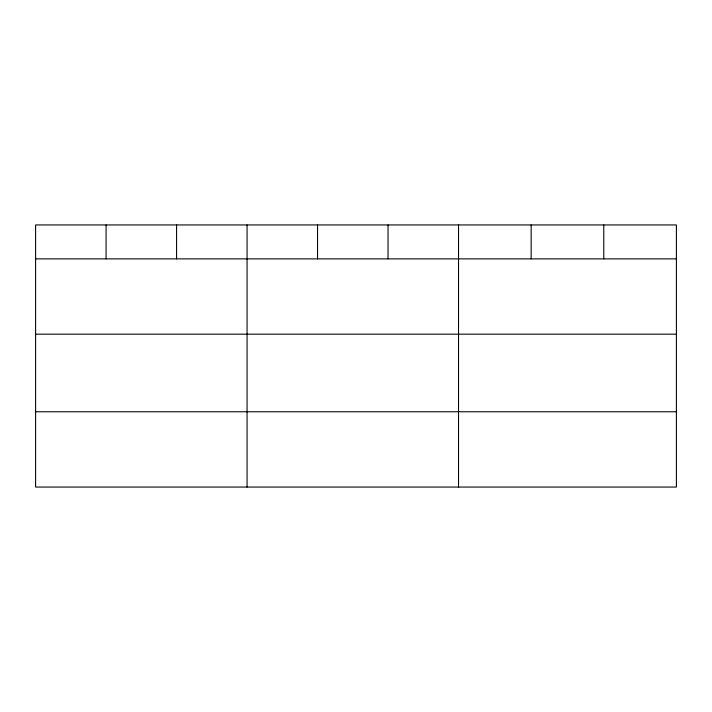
<?xml version="1.0" encoding="UTF-8"?>
<svg xmlns="http://www.w3.org/2000/svg" width="712" height="712" viewBox="0 0 712 712"><rect width="100%" height="100%" fill="white"/><g stroke="black" fill="none" stroke-linecap="round" stroke-linejoin="round"><path stroke-width="1.07" d="M676.4 334.177L676.4 224.947L35.6 224.947L35.6 487.053L676.4 487.053L676.4 334.177L35.6 334.177M35.6 258.874L676.4 258.874M35.6 411.758L676.4 411.758M603.776 224.947L603.776 258.874M531.152 224.947L531.152 258.874M458.528 224.947L458.528 487.053M388.04 224.947L388.04 258.874M317.552 224.947L317.552 258.874M247.064 224.947L247.064 487.053M176.576 224.947L176.576 258.874M106.088 224.947L106.088 258.874"/></g></svg>
